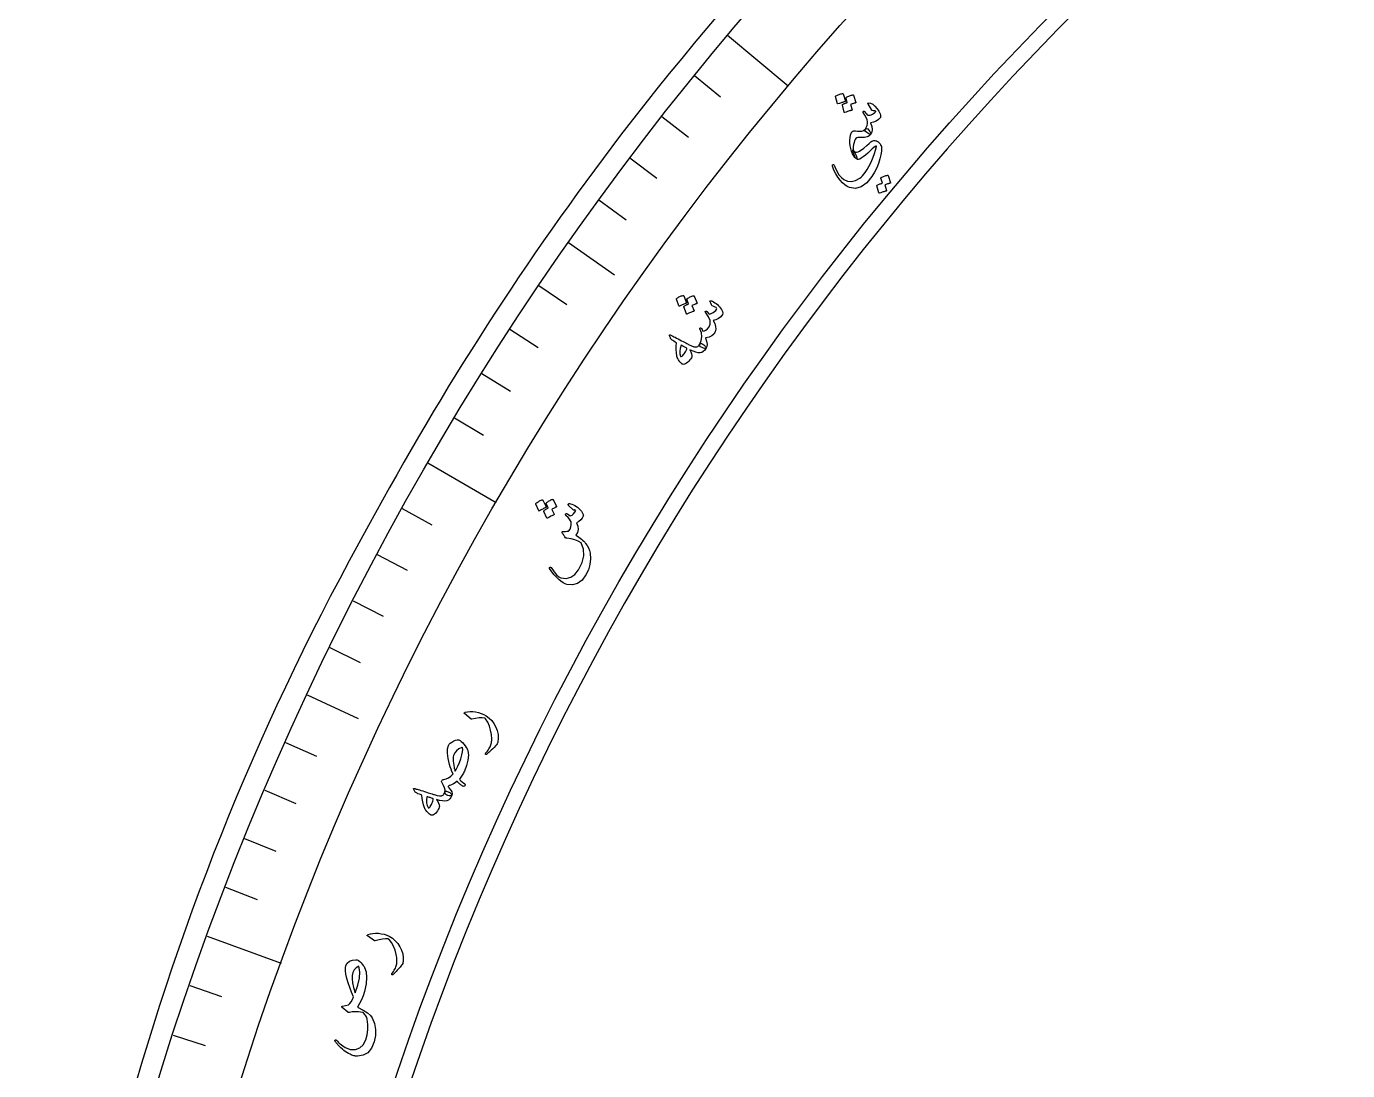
# Model space of a CAD drawing. Header units: millimetres. Extents: x -75 to 75, y -75 to 98.
# Drawn here: x -74.62 to -41.73, y 22.17 to 48.18 of the extents above; entities that cross this region are included whole.
import ezdxf

# ---------------------------------------------------------------- set-up
doc = ezdxf.new("R2010")
doc.units = ezdxf.units.MM
for name, color, linetype in [('CUT_INNER', 6, 'Continuous'), ('CUT_OUTER', 1, 'Continuous'), ('ENGRAVE', 7, 'Continuous'), ('ENGRAVE_FINE', 8, 'Continuous'), ('TEXT', 5, 'Continuous')]:
    doc.layers.add(name, color=color, linetype=linetype)

msp = doc.modelspace()

# ---------------------------------------------------------------- linework, layer by layer
at = {"layer": 'CUT_INNER'}
msp.add_arc((0.0001, -0.0002), 68.6249, 92.275813, 359.648624, dxfattribs=at)
at = {"layer": 'CUT_OUTER'}
for centre, radius, start, end in [((5.2391, -4.7298), 82.1802, 131.447713, 142.3467), ((-0.8382, 0.5303), 74.1568, 142.695892, 151.645077), ((-8.4905, 3.5523), 65.9945, 150.798744, 164.756957)]:
    msp.add_arc(centre, radius, start, end, dxfattribs=at)
at = {"layer": 'ENGRAVE'}
for points in [[(-57.1603, 47.9632), (-55.6562, 46.7011)], [(-61.1231, 42.7988), (-59.9742, 41.9944)], [(-64.6207, 37.3088), (-62.9202, 36.327)], [(-67.6264, 31.5347), (-66.3553, 30.942)], [(-70.1175, 25.5207), (-68.2724, 24.8491)]]:
    msp.add_lwpolyline(points, dxfattribs=at)
for radius in [74.6175, 72.654, 69.0075]:
    msp.add_circle((0, 0), radius, dxfattribs=at)
at = {"layer": 'ENGRAVE_FINE'}
for points in [[(-57.9887, 46.9583), (-57.3347, 46.4287)], [(-58.7994, 45.9391), (-58.1363, 45.421)], [(-59.5922, 44.9059), (-58.9201, 44.3995)], [(-60.3668, 43.8591), (-59.686, 43.3644)], [(-61.8607, 41.7256), (-61.1631, 41.255)], [(-62.5795, 40.6396), (-61.8738, 40.1813)], [(-63.2792, 39.5413), (-62.5656, 39.0953)], [(-63.9597, 38.4309), (-63.2384, 37.9974)], [(-65.2619, 36.1753), (-64.5259, 35.7673)], [(-65.8833, 35.0308), (-65.1403, 34.6357)], [(-66.4847, 33.8756), (-65.7349, 33.4936)], [(-67.0658, 32.7102), (-66.3094, 32.3413)], [(-68.1665, 30.3497), (-67.3977, 30.0074)], [(-68.6858, 29.1554), (-67.9112, 28.8266)], [(-69.1841, 27.9522), (-68.4039, 27.637)], [(-69.6614, 26.7405), (-68.8758, 26.439)], [(-70.5522, 24.2931), (-69.7566, 24.0191)], [(-70.9655, 23.0581), (-70.1651, 22.798)]]:
    msp.add_lwpolyline(points, dxfattribs=at)
at = {"layer": 'TEXT'}
for points in [[(-54.4724, 46.4342), (-54.4727, 46.4379), (-54.4715, 46.4418), (-54.4688, 46.4457), (-54.4646, 46.4498), (-54.4451, 46.4607), (-54.4255, 46.4706), (-54.4057, 46.4794), (-54.3858, 46.4872), (-54.3654, 46.4941), (-54.3446, 46.4999), (-54.3232, 46.5047), (-54.3013, 46.5085), (-54.2946, 46.5084), (-54.2896, 46.5069), (-54.2861, 46.5039), (-54.2842, 46.4995), (-54.2291, 46.3186), (-54.2294, 46.3139), (-54.2322, 46.3101), (-54.2378, 46.3072), (-54.2461, 46.3052), (-54.2531, 46.3034), (-54.264, 46.3003), (-54.2787, 46.296), (-54.2973, 46.2905), (-54.3198, 46.2834), (-54.3465, 46.2747), (-54.3774, 46.2643), (-54.4125, 46.2522), (-54.4176, 46.251), (-54.4214, 46.2514), (-54.4238, 46.2535), (-54.4248, 46.2571)], [(-54.2115, 46.4038), (-54.2118, 46.4075), (-54.2106, 46.4113), (-54.2079, 46.4153), (-54.2037, 46.4194), (-54.1842, 46.4302), (-54.1646, 46.4399), (-54.1449, 46.4487), (-54.1249, 46.4564), (-54.1046, 46.4631), (-54.0838, 46.4689), (-54.0625, 46.4736), (-54.0406, 46.4774), (-54.0351, 46.4771), (-54.0307, 46.4752), (-54.0273, 46.4717), (-54.0249, 46.4667), (-53.97, 46.2859), (-53.9702, 46.2824), (-53.9729, 46.2793), (-53.978, 46.2766), (-53.9855, 46.2742), (-53.9906, 46.2727), (-53.9985, 46.2704), (-54.0092, 46.2671), (-54.0227, 46.263), (-54.039, 46.2579), (-54.0579, 46.2518), (-54.0794, 46.2446), (-54.1036, 46.2363), (-54.0622, 46.1039), (-54.0624, 46.0992), (-54.0652, 46.0954), (-54.0708, 46.0925), (-54.079, 46.0905), (-54.0861, 46.0888), (-54.0969, 46.0857), (-54.1116, 46.0814), (-54.1301, 46.0759), (-54.1526, 46.0689), (-54.1792, 46.0602), (-54.2101, 46.0499), (-54.245, 46.0378), (-54.2496, 46.0374), (-54.2529, 46.0383), (-54.255, 46.0406), (-54.256, 46.0444), (-54.304, 46.2211), (-54.3043, 46.2248), (-54.3031, 46.2287), (-54.3004, 46.2326), (-54.2962, 46.2367), (-54.2825, 46.2444), (-54.2686, 46.2517), (-54.2545, 46.2587), (-54.2401, 46.2653), (-54.2255, 46.2714), (-54.2107, 46.2768), (-54.1957, 46.2814), (-54.1804, 46.2853)], [(-53.6638, 46.2559), (-53.6678, 46.2641), (-53.6682, 46.2701), (-53.6648, 46.274), (-53.6578, 46.2757), (-53.6038, 46.2697), (-53.5483, 46.2437), (-53.4914, 46.1977), (-53.433, 46.1317), (-53.4108, 46.0999), (-53.3919, 46.0678), (-53.3762, 46.0355), (-53.364, 46.003), (-53.3554, 45.9718), (-53.3511, 45.9464), (-53.3512, 45.9268), (-53.3556, 45.9131), (-53.4028, 45.861), (-53.4599, 45.8222), (-53.5269, 45.7968), (-53.6039, 45.7846), (-53.5721, 45.6904), (-53.5597, 45.6109), (-53.5669, 45.5461), (-53.5935, 45.4959), (-53.6008, 45.4916), (-53.6117, 45.4915), (-53.6263, 45.4955), (-53.6447, 45.5037), (-53.6966, 45.5366), (-53.7294, 45.5667), (-53.743, 45.5938), (-53.7374, 45.618), (-53.7089, 45.6664), (-53.6896, 45.714), (-53.6795, 45.7608), (-53.6785, 45.807), (-53.6878, 45.8557), (-53.7083, 45.9102), (-53.74, 45.9706), (-53.7828, 46.0368), (-53.7872, 46.0457), (-53.7883, 46.0539), (-53.7861, 46.0614), (-53.7808, 46.0683), (-53.7732, 46.0733), (-53.7656, 46.0739), (-53.758, 46.07), (-53.7505, 46.0617), (-53.7243, 46.0276), (-53.702, 46.0015), (-53.6837, 45.9832), (-53.6693, 45.9728), (-53.6553, 45.9691), (-53.6367, 45.9697), (-53.6134, 45.9745), (-53.5854, 45.9836), (-53.5549, 45.9975), (-53.5257, 46.0152), (-53.4977, 46.0367), (-53.4709, 46.062), (-53.4708, 46.0621), (-53.4706, 46.0624), (-53.4701, 46.0629), (-53.4695, 46.0636), (-53.4701, 46.066), (-53.4729, 46.0686), (-53.4779, 46.0714), (-53.4852, 46.0744), (-53.4958, 46.0773), (-53.5109, 46.0799), (-53.5304, 46.0822), (-53.5543, 46.0841), (-53.5586, 46.0845), (-53.5627, 46.0864), (-53.5665, 46.0899), (-53.57, 46.0948)], [(-53.7361, 45.6196), (-53.7119, 45.6339), (-53.6896, 45.6371), (-53.6692, 45.6291), (-53.6506, 45.6101), (-53.6193, 45.5652), (-53.5991, 45.5314), (-53.5901, 45.5088), (-53.5922, 45.4975), (-53.6124, 45.4777), (-53.635, 45.4599), (-53.66, 45.4442), (-53.6874, 45.4305), (-53.7172, 45.4201), (-53.7521, 45.4141), (-53.7923, 45.4125), (-53.8376, 45.4152), (-53.8818, 45.4174), (-53.9182, 45.4141), (-53.9469, 45.4052), (-53.9678, 45.3909), (-53.983, 45.3686), (-53.9971, 45.3356), (-54.0104, 45.2919), (-54.0226, 45.2375), (-54.0308, 45.1838), (-54.0334, 45.1404), (-54.0305, 45.1073), (-54.022, 45.0845), (-53.99, 45.0334), (-53.9664, 44.9866), (-53.9512, 44.944), (-53.9443, 44.9058), (-53.9446, 44.8942), (-53.9467, 44.8874), (-53.9505, 44.8855), (-53.956, 44.8884), (-53.9895, 44.9177), (-54.0202, 44.9581), (-54.048, 45.0097), (-54.0729, 45.0726), (-54.0932, 45.1414), (-54.1072, 45.2108), (-54.1148, 45.2808), (-54.1161, 45.3513), (-54.1121, 45.4177), (-54.1023, 45.4738), (-54.0867, 45.5196), (-54.0653, 45.5552), (-54.0454, 45.5707), (-54.0149, 45.5792), (-53.974, 45.5805), (-53.9226, 45.5746), (-53.8697, 45.5703), (-53.8209, 45.5763), (-53.7764, 45.5928), (-53.7361, 45.6196)], [(-53.8353, 44.899), (-53.8682, 44.8796), (-53.8987, 44.8705), (-53.9268, 44.8715), (-53.9525, 44.8828), (-53.9741, 44.9036), (-53.9945, 44.9374), (-54.0136, 44.984), (-54.0316, 45.0436), (-54.0382, 45.0698), (-54.0421, 45.0891), (-54.0433, 45.1013), (-54.0419, 45.1066), (-54.039, 45.1059), (-54.0347, 45.102), (-54.0291, 45.0949), (-54.022, 45.0845), (-54.0034, 45.0641), (-53.979, 45.0534), (-53.9488, 45.0525), (-53.9129, 45.0614), (-53.8763, 45.0768), (-53.8397, 45.0973), (-53.8033, 45.123), (-53.767, 45.1539), (-53.6964, 45.2189), (-53.6392, 45.269), (-53.5956, 45.3042), (-53.5655, 45.3246), (-53.5419, 45.335), (-53.5179, 45.3402), (-53.4934, 45.3403), (-53.4685, 45.3352), (-53.4559, 45.3307), (-53.4438, 45.3254), (-53.4323, 45.3195), (-53.4214, 45.3129), (-53.411, 45.3055), (-53.401, 45.2973), (-53.3913, 45.2882), (-53.3821, 45.2782), (-53.3661, 45.2589), (-53.3527, 45.2383), (-53.3417, 45.2164), (-53.3331, 45.1932), (-53.327, 45.1411), (-53.3308, 45.0717), (-53.3447, 44.9852), (-53.3685, 44.8814), (-53.4025, 44.7697), (-53.4472, 44.6594), (-53.5025, 44.5503), (-53.5685, 44.4424), (-53.696, 44.2839), (-53.8316, 44.1854), (-53.9754, 44.1469), (-54.1279, 44.1685), (-54.1834, 44.1943), (-54.2405, 44.2329), (-54.2992, 44.2846), (-54.3594, 44.3494), (-54.4165, 44.4245), (-54.4674, 44.5089), (-54.5122, 44.6025), (-54.5507, 44.7053), (-54.5515, 44.7129), (-54.551, 44.7198), (-54.5491, 44.7258), (-54.5458, 44.7311), (-54.5409, 44.7358), (-54.5354, 44.7388), (-54.5294, 44.7399), (-54.5228, 44.7393), (-54.5162, 44.7351), (-54.5087, 44.7243), (-54.5, 44.7069), (-54.4904, 44.6829), (-54.4417, 44.575), (-54.3878, 44.4862), (-54.3287, 44.4166), (-54.2646, 44.366), (-54.1747, 44.3289), (-54.0793, 44.3224), (-53.9785, 44.3465), (-53.8722, 44.401), (-53.8349, 44.4297), (-53.7993, 44.463), (-53.7651, 44.501), (-53.7326, 44.5436), (-53.6858, 44.615), (-53.6427, 44.6891), (-53.6031, 44.7658), (-53.5672, 44.8454), (-53.5345, 44.9277), (-53.5048, 45.013), (-53.4782, 45.1013), (-53.4546, 45.1926), (-53.454, 45.1935), (-53.4536, 45.1945), (-53.4534, 45.1958), (-53.4535, 45.1971), (-53.4554, 45.1989), (-53.4593, 45.2), (-53.4652, 45.2004), (-53.473, 45.2), (-53.4883, 45.1923), (-53.5167, 45.1703), (-53.558, 45.1341), (-53.6122, 45.0837), (-53.6722, 45.0284), (-53.7294, 44.9791), (-53.7838, 44.936), (-53.8353, 44.899)], [(-53.3443, 44.4036), (-53.3447, 44.4073), (-53.3436, 44.4111), (-53.341, 44.415), (-53.337, 44.419), (-53.3181, 44.4296), (-53.299, 44.4392), (-53.2797, 44.4479), (-53.2602, 44.4555), (-53.2403, 44.4621), (-53.2199, 44.4677), (-53.1989, 44.4724), (-53.1773, 44.4761), (-53.172, 44.4758), (-53.1675, 44.4739), (-53.1641, 44.4705), (-53.1615, 44.4656), (-53.1024, 44.2877), (-53.1025, 44.2843), (-53.1051, 44.2812), (-53.11, 44.2785), (-53.1174, 44.2762), (-53.1233, 44.2752), (-53.132, 44.273), (-53.1437, 44.2695), (-53.1583, 44.2648), (-53.176, 44.2588), (-53.197, 44.2516), (-53.2212, 44.243), (-53.2487, 44.2332), (-53.2033, 44.0942), (-53.2026, 44.089), (-53.2049, 44.0848), (-53.21, 44.0817), (-53.218, 44.0797), (-53.2249, 44.0779), (-53.2355, 44.0749), (-53.2499, 44.0707), (-53.2681, 44.0653), (-53.2901, 44.0584), (-53.3162, 44.0498), (-53.3464, 44.0396), (-53.3806, 44.0278), (-53.3851, 44.0273), (-53.3884, 44.0282), (-53.3906, 44.0305), (-53.3916, 44.0342), (-53.4455, 44.2094), (-53.4459, 44.2131), (-53.4448, 44.2168), (-53.4423, 44.2207), (-53.4383, 44.2248), (-53.4229, 44.2344), (-53.4071, 44.2431), (-53.391, 44.2507), (-53.3745, 44.2574), (-53.3577, 44.2632), (-53.3407, 44.2681), (-53.3235, 44.2723), (-53.3062, 44.2756)], [(-58.4343, 41.3922), (-58.4349, 41.3958), (-58.4341, 41.3998), (-58.4317, 41.404), (-58.4279, 41.4085), (-58.4095, 41.421), (-58.3909, 41.4326), (-58.3719, 41.4432), (-58.3528, 41.4528), (-58.3331, 41.4614), (-58.3129, 41.4691), (-58.292, 41.4758), (-58.2705, 41.4816), (-58.2639, 41.4821), (-58.2587, 41.481), (-58.255, 41.4783), (-58.2527, 41.4741), (-58.1817, 41.2988), (-58.1815, 41.2941), (-58.184, 41.2901), (-58.1893, 41.2867), (-58.1974, 41.284), (-58.2042, 41.2815), (-58.2148, 41.2775), (-58.2291, 41.2719), (-58.247, 41.2647), (-58.2689, 41.2556), (-58.2947, 41.2445), (-58.3245, 41.2314), (-58.3584, 41.2162), (-58.3634, 41.2146), (-58.3672, 41.2147), (-58.3698, 41.2165), (-58.3711, 41.22)], [(-58.1717, 41.3852), (-58.1723, 41.3889), (-58.1715, 41.3929), (-58.1691, 41.397), (-58.1653, 41.4015), (-58.1469, 41.414), (-58.1283, 41.4255), (-58.1094, 41.436), (-58.0902, 41.4455), (-58.0706, 41.454), (-58.0503, 41.4616), (-58.0295, 41.4682), (-58.008, 41.4739), (-58.0026, 41.4741), (-57.998, 41.4726), (-57.9943, 41.4695), (-57.9914, 41.4647), (-57.9206, 41.2895), (-57.9205, 41.286), (-57.9229, 41.2827), (-57.9277, 41.2795), (-57.935, 41.2765), (-57.94, 41.2745), (-57.9476, 41.2715), (-57.958, 41.2673), (-57.9711, 41.262), (-57.9869, 41.2554), (-58.0051, 41.2476), (-58.0259, 41.2385), (-58.0492, 41.2281), (-57.9962, 41.0999), (-57.996, 41.0952), (-57.9985, 41.0912), (-58.0038, 41.0878), (-58.0118, 41.0851), (-58.0187, 41.0827), (-58.0292, 41.0787), (-58.0434, 41.0731), (-58.0614, 41.0659), (-58.0831, 41.0569), (-58.1089, 41.0459), (-58.1387, 41.0328), (-58.1724, 41.0177), (-58.1769, 41.0168), (-58.1803, 41.0174), (-58.1827, 41.0196), (-58.1839, 41.0232), (-58.2475, 41.195), (-58.2482, 41.1987), (-58.2473, 41.2026), (-58.245, 41.2068), (-58.2412, 41.2112), (-58.2282, 41.2201), (-58.215, 41.2287), (-58.2016, 41.2369), (-58.1879, 41.2448), (-58.1739, 41.2521), (-58.1596, 41.2588), (-58.145, 41.2647), (-58.1301, 41.27)], [(-57.6013, 41.3357), (-57.6012, 41.3413), (-57.5972, 41.3451), (-57.5893, 41.347), (-57.5776, 41.3472), (-57.5602, 41.3439), (-57.5384, 41.3352), (-57.5121, 41.321), (-57.4814, 41.3013), (-57.4473, 41.2777), (-57.4158, 41.2523), (-57.3869, 41.2252), (-57.3604, 41.1964), (-57.3135, 41.1341), (-57.2852, 41.0818), (-57.2754, 41.0397), (-57.2841, 41.0077), (-57.3304, 40.9504), (-57.3856, 40.9062), (-57.4498, 40.875), (-57.523, 40.8569), (-57.4825, 40.7801), (-57.4601, 40.7072), (-57.4558, 40.6382), (-57.4695, 40.5731), (-57.5017, 40.5175), (-57.5523, 40.4738), (-57.6214, 40.4421), (-57.7089, 40.4223), (-57.6834, 40.3387), (-57.6733, 40.2674), (-57.6787, 40.2081), (-57.6995, 40.161), (-57.7101, 40.1559), (-57.7298, 40.1579), (-57.7587, 40.1669), (-57.7967, 40.1828), (-57.8312, 40.203), (-57.8524, 40.2241), (-57.8601, 40.246), (-57.8545, 40.2688), (-57.8172, 40.3605), (-57.8038, 40.4542), (-57.814, 40.5499), (-57.848, 40.6477), (-57.8499, 40.6531), (-57.8505, 40.6578), (-57.8499, 40.6621), (-57.8481, 40.6658), (-57.8448, 40.6696), (-57.841, 40.6723), (-57.8366, 40.674), (-57.8316, 40.6747), (-57.8213, 40.6698), (-57.8082, 40.6551), (-57.7926, 40.6304), (-57.7742, 40.5959), (-57.7389, 40.5994), (-57.702, 40.6174), (-57.6635, 40.65), (-57.6233, 40.6971), (-57.5922, 40.7691), (-57.5962, 40.8543), (-57.6355, 40.9528), (-57.71, 41.0645), (-57.7139, 41.0702), (-57.7159, 41.0752), (-57.7162, 41.0796), (-57.7147, 41.0833), (-57.7108, 41.0878), (-57.7065, 41.0911), (-57.7019, 41.0931), (-57.6968, 41.0938), (-57.6911, 41.0929), (-57.6859, 41.0912), (-57.6813, 41.0886), (-57.6773, 41.0851), (-57.6177, 41.0169), (-57.5858, 41.0242), (-57.5531, 41.0372), (-57.5196, 41.0556), (-57.4854, 41.0796), (-57.4557, 41.1056), (-57.4371, 41.1282), (-57.4296, 41.1475), (-57.4332, 41.1634), (-57.4462, 41.1772), (-57.4689, 41.191), (-57.5012, 41.2049), (-57.543, 41.2189), (-57.5514, 41.2277), (-57.564, 41.2501), (-57.5806, 41.2861), (-57.6013, 41.3357)], [(-58.6034, 40.4734), (-58.6071, 40.4911), (-58.6029, 40.5), (-58.5906, 40.5002), (-58.5704, 40.4917), (-58.5589, 40.4855), (-58.5428, 40.4771), (-58.5222, 40.4666), (-58.4971, 40.4539), (-58.4673, 40.4387), (-58.4326, 40.4208), (-58.3931, 40.4002), (-58.3488, 40.3769), (-58.3053, 40.3541), (-58.2663, 40.3335), (-58.2319, 40.3154), (-58.2021, 40.2996), (-58.1769, 40.2863), (-58.1566, 40.2755), (-58.141, 40.2672), (-58.1303, 40.2614), (-58.0613, 40.2267), (-58.0037, 40.2056), (-57.9574, 40.198), (-57.9225, 40.204), (-57.9044, 40.2128), (-57.8871, 40.2265), (-57.8704, 40.2452), (-57.8545, 40.2688), (-57.8426, 40.2811), (-57.8284, 40.287), (-57.8119, 40.2865), (-57.7932, 40.2797), (-57.7731, 40.2679), (-57.7543, 40.2539), (-57.7368, 40.2375), (-57.7206, 40.2189), (-57.7082, 40.2009), (-57.7005, 40.1852), (-57.6977, 40.1719), (-57.6995, 40.161), (-57.7311, 40.1164), (-57.7662, 40.0835), (-57.8046, 40.062), (-57.8465, 40.0522), (-57.8967, 40.0542), (-57.9551, 40.0676), (-58.0219, 40.0925), (-58.097, 40.1288), (-58.0725, 40.0759), (-58.0571, 40.0288), (-58.0509, 39.9873), (-58.0537, 39.9515), (-58.0627, 39.927), (-58.0775, 39.9012), (-58.098, 39.8739), (-58.1242, 39.8451), (-58.1547, 39.8168), (-58.1829, 39.7947), (-58.2086, 39.7789), (-58.232, 39.7693), (-58.2557, 39.765), (-58.2769, 39.7658), (-58.2955, 39.7718), (-58.3115, 39.7831), (-58.3289, 39.8008), (-58.3466, 39.8229), (-58.3645, 39.8492), (-58.3826, 39.8798), (-58.3998, 39.912), (-58.4129, 39.9387), (-58.4217, 39.9599), (-58.4262, 39.9758), (-58.4361, 40.0532), (-58.4403, 40.1333), (-58.4389, 40.2159), (-58.4318, 40.3011), (-58.4665, 40.3217), (-58.4962, 40.3398), (-58.5209, 40.3554), (-58.5407, 40.3686), (-58.5564, 40.3809), (-58.5691, 40.3939), (-58.5787, 40.4077), (-58.5852, 40.4223)], [(-58.3181, 40.2406), (-58.3398, 40.1631), (-58.35, 40.0916), (-58.3486, 40.0263), (-58.3356, 39.9671), (-58.3321, 39.9615), (-58.3275, 39.9585), (-58.3217, 39.9581), (-58.3147, 39.9605), (-58.2946, 39.9732), (-58.2753, 39.9888), (-58.2568, 40.007), (-58.239, 40.0281), (-58.2221, 40.0519), (-58.2059, 40.0785), (-58.1906, 40.1079), (-58.176, 40.14), (-58.1743, 40.1454), (-58.1736, 40.1517), (-58.1738, 40.1591), (-58.175, 40.1673), (-58.1898, 40.1761), (-58.2055, 40.1849), (-58.2221, 40.1939), (-58.2395, 40.203), (-58.2579, 40.2122), (-58.2771, 40.2216), (-58.2971, 40.231), (-58.3181, 40.2406)], [(-61.9381, 36.2839), (-61.939, 36.2875), (-61.9385, 36.2915), (-61.9365, 36.2959), (-61.9331, 36.3007), (-61.9158, 36.3149), (-61.8982, 36.3281), (-61.8802, 36.3403), (-61.8619, 36.3515), (-61.8431, 36.3618), (-61.8236, 36.3712), (-61.8033, 36.3798), (-61.7824, 36.3874), (-61.7758, 36.3885), (-61.7706, 36.3879), (-61.7666, 36.3855), (-61.764, 36.3815), (-61.6783, 36.2128), (-61.6776, 36.2081), (-61.6798, 36.2039), (-61.6848, 36.2), (-61.6926, 36.1966), (-61.6993, 36.1936), (-61.7094, 36.1887), (-61.7232, 36.1818), (-61.7405, 36.173), (-61.7615, 36.1621), (-61.7863, 36.1488), (-61.8149, 36.1331), (-61.8474, 36.1149), (-61.8522, 36.1129), (-61.856, 36.1126), (-61.8587, 36.1142), (-61.8604, 36.1176)], [(-61.6757, 36.2999), (-61.6766, 36.3036), (-61.6761, 36.3076), (-61.6741, 36.3119), (-61.6707, 36.3167), (-61.6534, 36.3308), (-61.6358, 36.3439), (-61.6178, 36.356), (-61.5995, 36.3672), (-61.5807, 36.3774), (-61.5612, 36.3867), (-61.541, 36.3952), (-61.52, 36.4028), (-61.5146, 36.4034), (-61.5099, 36.4023), (-61.5059, 36.3995), (-61.5027, 36.395), (-61.4172, 36.2263), (-61.4168, 36.2229), (-61.4188, 36.2194), (-61.4234, 36.2158), (-61.4304, 36.2121), (-61.4352, 36.2097), (-61.4425, 36.206), (-61.4525, 36.2009), (-61.4652, 36.1945), (-61.4803, 36.1866), (-61.4979, 36.1772), (-61.5178, 36.1663), (-61.5402, 36.1538), (-61.4763, 36.0305), (-61.4757, 36.0259), (-61.4779, 36.0216), (-61.4829, 36.0178), (-61.4907, 36.0144), (-61.4973, 36.0114), (-61.5074, 36.0065), (-61.5212, 35.9996), (-61.5384, 35.9909), (-61.5594, 35.98), (-61.5841, 35.9667), (-61.6127, 35.9511), (-61.6451, 35.9331), (-61.6494, 35.9318), (-61.6529, 35.9321), (-61.6554, 35.934), (-61.657, 35.9376), (-61.7351, 36.1034), (-61.736, 36.107), (-61.7355, 36.111), (-61.7335, 36.1154), (-61.7301, 36.1202), (-61.7179, 36.1302), (-61.7055, 36.1399), (-61.6928, 36.1493), (-61.6798, 36.1584), (-61.6665, 36.1669), (-61.6528, 36.1748), (-61.6388, 36.182), (-61.6244, 36.1885)], [(-61.1185, 36.2534), (-61.1245, 36.2612), (-61.1277, 36.2686), (-61.1281, 36.2756), (-61.1258, 36.2822), (-61.1203, 36.2893), (-61.1138, 36.2941), (-61.1061, 36.2968), (-61.0973, 36.2972), (-61.0687, 36.2941), (-61.0363, 36.2849), (-61.0004, 36.2695), (-60.9607, 36.2479), (-60.8997, 36.2063), (-60.8466, 36.1586), (-60.8013, 36.105), (-60.7638, 36.0454), (-60.7565, 36.0283), (-60.7526, 36.012), (-60.7521, 35.9965), (-60.7552, 35.9818), (-60.7784, 35.9361), (-60.8143, 35.8932), (-60.8627, 35.8532), (-60.9237, 35.816), (-60.8878, 35.7334), (-60.8778, 35.6548), (-60.8936, 35.5803), (-60.9353, 35.5096), (-60.8984, 35.485), (-60.8636, 35.4603), (-60.8308, 35.4354), (-60.8001, 35.4103), (-60.7713, 35.385), (-60.744, 35.3593), (-60.7184, 35.3331), (-60.6943, 35.3065), (-60.6537, 35.2537), (-60.6217, 35.1957), (-60.598, 35.1324), (-60.5829, 35.0639), (-60.5729, 34.9186), (-60.587, 34.7795), (-60.6252, 34.6463), (-60.6876, 34.5189), (-60.7853, 34.391), (-60.8972, 34.3094), (-61.0234, 34.274), (-61.1642, 34.2849), (-61.2084, 34.3005), (-61.2566, 34.326), (-61.3088, 34.3615), (-61.365, 34.4071), (-61.4235, 34.4625), (-61.4808, 34.5266), (-61.5368, 34.5993), (-61.5914, 34.6807), (-61.5945, 34.6865), (-61.5958, 34.6922), (-61.5953, 34.6978), (-61.5931, 34.7033), (-61.5898, 34.7082), (-61.5859, 34.7119), (-61.5815, 34.7144), (-61.5766, 34.7157), (-61.5707, 34.7151), (-61.5654, 34.713), (-61.5607, 34.7094), (-61.5565, 34.7043), (-61.4824, 34.5983), (-61.4166, 34.5199), (-61.359, 34.469), (-61.3098, 34.4455), (-61.1794, 34.4326), (-61.0629, 34.4619), (-60.96, 34.5333), (-60.8706, 34.6469), (-60.7827, 34.8268), (-60.7427, 34.999), (-60.7508, 35.1638), (-60.807, 35.3214), (-60.88, 35.3633), (-60.9637, 35.3961), (-61.0583, 35.4196), (-61.1636, 35.4339), (-61.1748, 35.4345), (-61.1839, 35.4366), (-61.1909, 35.4402), (-61.1958, 35.4453), (-61.2104, 35.4668), (-61.224, 35.4871), (-61.2366, 35.5063), (-61.2483, 35.5242), (-61.2587, 35.5409), (-61.2677, 35.5561), (-61.2752, 35.5699), (-61.2813, 35.5823), (-61.2833, 35.5885), (-61.2827, 35.5934), (-61.2795, 35.5972), (-61.2736, 35.5997), (-61.2698, 35.6005), (-61.2641, 35.6015), (-61.2565, 35.6025), (-61.247, 35.6037), (-61.2358, 35.6048), (-61.2229, 35.6055), (-61.2084, 35.6059), (-61.1923, 35.6059), (-61.1609, 35.6068), (-61.1371, 35.609), (-61.121, 35.6127), (-61.1126, 35.6178), (-61.0811, 35.6626), (-61.0616, 35.7145), (-61.0541, 35.7733), (-61.0585, 35.8392), (-61.0697, 35.8687), (-61.0946, 35.9061), (-61.1331, 35.9512), (-61.1854, 36.004), (-61.1903, 36.0091), (-61.1936, 36.015), (-61.1951, 36.0217), (-61.1949, 36.0292), (-61.1938, 36.0357), (-61.1915, 36.0412), (-61.1879, 36.0457), (-61.1832, 36.0492), (-61.1678, 36.0494), (-61.145, 36.0395), (-61.1148, 36.0195), (-61.0773, 35.9892), (-61.0333, 36.0126), (-60.9956, 36.043), (-60.9641, 36.0804), (-60.9387, 36.1247), (-60.9522, 36.132), (-60.964, 36.1366), (-60.9739, 36.1387), (-60.982, 36.1381), (-60.9901, 36.1368), (-60.9971, 36.1373), (-61.003, 36.1396), (-61.0079, 36.1437)], [(-63.7145, 31.0682), (-63.7174, 31.0709), (-63.7195, 31.0735), (-63.7207, 31.076), (-63.7211, 31.0784), (-63.719, 31.084), (-63.7135, 31.0893), (-63.7046, 31.0945), (-63.6922, 31.0994), (-63.6345, 31.1139), (-63.5727, 31.1205), (-63.5069, 31.1193), (-63.4371, 31.1102), (-63.3649, 31.0943), (-63.2966, 31.0727), (-63.2322, 31.0455), (-63.1718, 31.0126), (-63.0988, 30.9562), (-63.0343, 30.8906), (-62.9783, 30.8159), (-62.9308, 30.7323), (-62.8946, 30.6424), (-62.8743, 30.55), (-62.8701, 30.4552), (-62.8817, 30.3578), (-62.8877, 30.3331), (-62.8972, 30.3101), (-62.9102, 30.2888), (-62.9268, 30.2691), (-62.9699, 30.2263), (-63.0092, 30.1877), (-63.0448, 30.1536), (-63.0767, 30.1238), (-63.1049, 30.0985), (-63.1292, 30.0778), (-63.1497, 30.0618), (-63.1663, 30.0504), (-63.1707, 30.0485), (-63.1747, 30.0475), (-63.1782, 30.0474), (-63.1813, 30.0483), (-63.1848, 30.0504), (-63.1877, 30.0531), (-63.1901, 30.0564), (-63.1918, 30.0602), (-63.1926, 30.0645), (-63.1918, 30.0688), (-63.1895, 30.0733), (-63.1857, 30.078), (-63.1617, 30.106), (-63.1399, 30.1332), (-63.1203, 30.1598), (-63.1029, 30.1857), (-63.0876, 30.2112), (-63.0743, 30.2364), (-63.0629, 30.2615), (-63.0535, 30.2863), (-63.0459, 30.312), (-63.0399, 30.3394), (-63.0356, 30.3686), (-63.0328, 30.3996), (-63.0317, 30.4325), (-63.0325, 30.4672), (-63.035, 30.5039), (-63.0394, 30.5424), (-63.0594, 30.6545), (-63.0901, 30.7573), (-63.1317, 30.8508), (-63.1842, 30.935), (-63.1888, 30.941), (-63.1951, 30.9461), (-63.203, 30.9503), (-63.2125, 30.9535), (-63.275, 30.9597), (-63.349, 30.9574), (-63.4343, 30.9467), (-63.5311, 30.9274), (-63.5367, 30.9272), (-63.5414, 30.9278), (-63.5451, 30.929), (-63.548, 30.931)], [(-64.109, 30.2752), (-64.0911, 30.3028), (-64.0637, 30.3305), (-64.0266, 30.3583), (-63.9798, 30.3862), (-63.9323, 30.4075), (-63.8898, 30.4167), (-63.8526, 30.4138), (-63.8205, 30.3988), (-63.7922, 30.3754), (-63.7623, 30.3455), (-63.7308, 30.3091), (-63.6978, 30.2661), (-63.6687, 30.2244), (-63.6472, 30.1906), (-63.6332, 30.1647), (-63.6267, 30.1468), (-63.615, 30.0278), (-63.6254, 29.9026), (-63.6579, 29.7713), (-63.7124, 29.6337), (-63.7256, 29.6066), (-63.7395, 29.5802), (-63.7544, 29.5544), (-63.77, 29.5294), (-63.7863, 29.505), (-63.8031, 29.4815), (-63.8204, 29.4588), (-63.8382, 29.4368), (-63.8247, 29.4198), (-63.7981, 29.3936), (-63.7584, 29.3583), (-63.7055, 29.3138), (-63.6958, 29.3039), (-63.6926, 29.2929), (-63.6959, 29.281), (-63.7058, 29.2681), (-63.7183, 29.259), (-63.7315, 29.2547), (-63.7454, 29.2554), (-63.7599, 29.2609), (-63.7759, 29.2721), (-63.7923, 29.2844), (-63.8092, 29.2977), (-63.8264, 29.312), (-63.8438, 29.3275), (-63.8613, 29.3441), (-63.8788, 29.3619), (-63.8963, 29.3809), (-63.9404, 29.3446), (-63.9854, 29.315), (-64.0314, 29.2921), (-64.0783, 29.2759), (-64.0933, 29.2717), (-64.1049, 29.2668), (-64.1131, 29.2612), (-64.1178, 29.2549), (-64.1188, 29.2484), (-64.1164, 29.2404), (-64.1106, 29.2309), (-64.1015, 29.2199), (-64.0558, 29.1652), (-64.0281, 29.1153), (-64.0184, 29.0702), (-64.0266, 29.0298), (-64.0301, 29.0256), (-64.0364, 29.0222), (-64.0454, 29.0199), (-64.0571, 29.0184), (-64.0967, 29.0213), (-64.129, 29.0275), (-64.1541, 29.037), (-64.1719, 29.0498), (-64.1853, 29.0656), (-64.1942, 29.0806), (-64.1986, 29.0946), (-64.1986, 29.1078), (-64.1948, 29.1634), (-64.2055, 29.2207), (-64.2306, 29.2797), (-64.2701, 29.3405), (-64.2776, 29.353), (-64.2811, 29.3657), (-64.2808, 29.3786), (-64.2766, 29.3919), (-64.2686, 29.4046), (-64.2577, 29.4143), (-64.2439, 29.421), (-64.2271, 29.4245), (-64.1665, 29.4397), (-64.108, 29.4678), (-64.0515, 29.509), (-63.9971, 29.5631), (-64.0223, 29.6248), (-64.045, 29.6844), (-64.0652, 29.7417), (-64.083, 29.7968), (-64.1201, 29.9499), (-64.1367, 30.0808), (-64.133, 30.1893), (-64.109, 30.2752)], [(-63.7813, 30.2223), (-63.85, 30.1868), (-63.9066, 30.1413), (-63.9509, 30.086), (-63.983, 30.0209), (-63.9902, 29.9878), (-63.9927, 29.9444), (-63.9905, 29.8907), (-63.9834, 29.8267), (-63.9787, 29.7935), (-63.9739, 29.7628), (-63.969, 29.7347), (-63.9641, 29.7092), (-63.959, 29.6862), (-63.9536, 29.6657), (-63.948, 29.6477), (-63.9421, 29.6321), (-63.9079, 29.6897), (-63.8737, 29.7606), (-63.8393, 29.8446), (-63.8046, 29.9418), (-63.7755, 30.0372), (-63.7589, 30.1139), (-63.7548, 30.172), (-63.7632, 30.2115), (-63.7659, 30.2181), (-63.7698, 30.2221), (-63.7749, 30.2235), (-63.7813, 30.2223)], [(-64.9722, 29.1731), (-64.9791, 29.1898), (-64.9765, 29.1994), (-64.9645, 29.2018), (-64.943, 29.1971), (-64.9306, 29.1931), (-64.9133, 29.1878), (-64.8911, 29.1811), (-64.8641, 29.1732), (-64.832, 29.1637), (-64.7947, 29.1524), (-64.7521, 29.1393), (-64.7043, 29.1244), (-64.6573, 29.1098), (-64.6153, 29.0967), (-64.5782, 29.0851), (-64.546, 29.075), (-64.5188, 29.0665), (-64.4969, 29.0595), (-64.4801, 29.0542), (-64.4685, 29.0505), (-64.3944, 29.0289), (-64.3339, 29.0185), (-64.287, 29.0195), (-64.2537, 29.0317), (-64.2375, 29.0436), (-64.223, 29.0603), (-64.21, 29.0817), (-64.1986, 29.1078), (-64.1891, 29.122), (-64.1762, 29.1304), (-64.16, 29.1329), (-64.1403, 29.1296), (-64.1184, 29.1216), (-64.0974, 29.1112), (-64.0772, 29.0983), (-64.0578, 29.0829), (-64.0424, 29.0675), (-64.032, 29.0535), (-64.0268, 29.0409), (-64.0266, 29.0298), (-64.0496, 28.9803), (-64.0781, 28.9415), (-64.112, 28.9135), (-64.1515, 28.8962), (-64.2011, 28.889), (-64.261, 28.8916), (-64.3312, 28.904), (-64.4117, 28.9261), (-64.378, 28.8785), (-64.3543, 28.8349), (-64.3406, 28.7953), (-64.3369, 28.7595), (-64.3414, 28.7339), (-64.3512, 28.7058), (-64.3664, 28.6752), (-64.387, 28.6422), (-64.4119, 28.6088), (-64.4355, 28.582), (-64.458, 28.5617), (-64.4792, 28.5481), (-64.5018, 28.5395), (-64.5228, 28.5365), (-64.5421, 28.539), (-64.5599, 28.5472), (-64.5802, 28.5615), (-64.6016, 28.5799), (-64.624, 28.6026), (-64.6474, 28.6294), (-64.6702, 28.6579), (-64.6878, 28.6818), (-64.7003, 28.7011), (-64.7077, 28.7159), (-64.7315, 28.7903), (-64.7501, 28.8682), (-64.7637, 28.9497), (-64.7722, 29.0348), (-64.81, 29.0488), (-64.8425, 29.0612), (-64.8697, 29.0721), (-64.8915, 29.0814), (-64.9092, 29.0906), (-64.924, 29.1012), (-64.9359, 29.113), (-64.945, 29.1262)], [(-64.6494, 28.9959), (-64.6567, 28.9157), (-64.6537, 28.8436), (-64.6405, 28.7797), (-64.617, 28.7238), (-64.6126, 28.7189), (-64.6075, 28.7167), (-64.6017, 28.7175), (-64.5952, 28.7211), (-64.5778, 28.7373), (-64.5616, 28.756), (-64.5467, 28.7774), (-64.5331, 28.8013), (-64.5208, 28.8278), (-64.5097, 28.8569), (-64.4999, 28.8885), (-64.4914, 28.9228), (-64.4907, 28.9284), (-64.4912, 28.9347), (-64.4927, 28.9419), (-64.4953, 28.9498), (-64.5115, 28.9557), (-64.5286, 28.9616), (-64.5465, 28.9674), (-64.5653, 28.9732), (-64.585, 28.9789), (-64.6056, 28.9846), (-64.627, 28.9903), (-64.6494, 28.9959)], [(-66.1288, 25.5293), (-66.1319, 25.5318), (-66.1342, 25.5343), (-66.1357, 25.5367), (-66.1363, 25.539), (-66.1347, 25.5447), (-66.1296, 25.5505), (-66.1211, 25.5564), (-66.1093, 25.5624), (-66.053, 25.5818), (-65.992, 25.5936), (-65.9264, 25.598), (-65.856, 25.5948), (-65.7827, 25.5852), (-65.7128, 25.5695), (-65.6464, 25.5478), (-65.5834, 25.5203), (-65.5058, 25.4702), (-65.436, 25.4104), (-65.3738, 25.3408), (-65.3193, 25.2614), (-65.2756, 25.1749), (-65.2476, 25.0846), (-65.2352, 24.9905), (-65.2386, 24.8925), (-65.2424, 24.8674), (-65.2499, 24.8436), (-65.2611, 24.8213), (-65.2759, 24.8003), (-65.3152, 24.7539), (-65.3511, 24.7122), (-65.3837, 24.6751), (-65.4129, 24.6427), (-65.4388, 24.6151), (-65.4613, 24.5924), (-65.4803, 24.5747), (-65.496, 24.562), (-65.5002, 24.5597), (-65.504, 24.5583), (-65.5075, 24.558), (-65.5107, 24.5586), (-65.5143, 24.5604), (-65.5175, 24.5628), (-65.5201, 24.5659), (-65.5222, 24.5696), (-65.5233, 24.5737), (-65.5229, 24.5782), (-65.521, 24.5829), (-65.5176, 24.5878), (-65.4961, 24.6177), (-65.4767, 24.6467), (-65.4594, 24.6749), (-65.4443, 24.7022), (-65.4312, 24.7289), (-65.4201, 24.7552), (-65.4109, 24.7811), (-65.4037, 24.8067), (-65.3983, 24.8329), (-65.3947, 24.8607), (-65.3928, 24.8902), (-65.3926, 24.9213), (-65.3944, 24.9541), (-65.3981, 24.9887), (-65.4038, 25.025), (-65.4114, 25.063), (-65.4408, 25.173), (-65.4802, 25.2728), (-65.5296, 25.3624), (-65.5891, 25.4418), (-65.5942, 25.4475), (-65.6009, 25.452), (-65.6091, 25.4555), (-65.6189, 25.4579), (-65.6817, 25.4587), (-65.7552, 25.4502), (-65.8393, 25.4322), (-65.9341, 25.4047), (-65.9396, 25.4041), (-65.9444, 25.4042), (-65.9482, 25.4051), (-65.9512, 25.4068)], [(-66.6652, 24.7886), (-66.6294, 24.8538), (-66.5754, 24.9003), (-66.5031, 24.9281), (-66.4126, 24.9372), (-66.3818, 24.9304), (-66.3504, 24.9149), (-66.3183, 24.8908), (-66.2855, 24.858), (-66.2552, 24.8231), (-66.2305, 24.7926), (-66.2115, 24.7664), (-66.198, 24.7446), (-66.1593, 24.6323), (-66.1475, 24.4956), (-66.1623, 24.3343), (-66.2036, 24.1484), (-66.2372, 24.0398), (-66.2764, 23.9385), (-66.3212, 23.8445), (-66.3715, 23.7577), (-66.2345, 23.684), (-66.1282, 23.6142), (-66.0525, 23.5482), (-66.0074, 23.486), (-65.9534, 23.3462), (-65.9278, 23.2002), (-65.9305, 23.0479), (-65.9615, 22.8892), (-66.0241, 22.7326), (-66.1143, 22.6212), (-66.2323, 22.555), (-66.3783, 22.534), (-66.3995, 22.5352), (-66.4212, 22.5376), (-66.4434, 22.5413), (-66.4661, 22.5462), (-66.4892, 22.5527), (-66.5124, 22.5608), (-66.5357, 22.5707), (-66.5591, 22.5822), (-66.6002, 22.6038), (-66.6399, 22.6273), (-66.6784, 22.6524), (-66.7155, 22.6794), (-66.7513, 22.708), (-66.7856, 22.7381), (-66.8184, 22.7696), (-66.8498, 22.8025), (-66.8623, 22.8167), (-66.874, 22.8305), (-66.8851, 22.8439), (-66.8955, 22.8569), (-66.9052, 22.8694), (-66.9143, 22.8813), (-66.9228, 22.8926), (-66.9306, 22.9033), (-66.9347, 22.9104), (-66.9365, 22.9169), (-66.9359, 22.923), (-66.933, 22.9285), (-66.9286, 22.9339), (-66.9238, 22.9376), (-66.9189, 22.9395), (-66.9137, 22.9397), (-66.9083, 22.9384), (-66.9028, 22.9359), (-66.8971, 22.9323), (-66.8913, 22.9275), (-66.8743, 22.9055), (-66.8548, 22.8835), (-66.8328, 22.8614), (-66.8084, 22.8393), (-66.7439, 22.7885), (-66.6802, 22.7491), (-66.6173, 22.721), (-66.5553, 22.7043), (-66.4274, 22.7018), (-66.3207, 22.7402), (-66.2351, 22.8195), (-66.1704, 22.9397), (-66.1335, 23.0646), (-66.1151, 23.1923), (-66.1153, 23.3226), (-66.1339, 23.4559), (-66.1462, 23.4985), (-66.1653, 23.5383), (-66.1912, 23.5754), (-66.224, 23.6096), (-66.2287, 23.6139), (-66.2351, 23.6174), (-66.2431, 23.6202), (-66.2529, 23.6221), (-66.3475, 23.6363), (-66.4331, 23.6414), (-66.5096, 23.6374), (-66.5772, 23.6242), (-66.5897, 23.6213), (-66.6001, 23.6207), (-66.6083, 23.6224), (-66.6143, 23.6263), (-66.7546, 23.7452), (-66.7637, 23.7583), (-66.7657, 23.7687), (-66.7606, 23.7762), (-66.7485, 23.781), (-66.5979, 23.8098), (-66.5654, 23.8423), (-66.5333, 23.8875), (-66.5017, 23.9453), (-66.4704, 24.0158), (-66.523, 24.1321), (-66.5691, 24.2465), (-66.6088, 24.3591), (-66.6421, 24.4698), (-66.6658, 24.5729), (-66.6775, 24.6604), (-66.6773, 24.7323), (-66.6652, 24.7886)], [(-66.3383, 24.7769), (-66.4068, 24.7335), (-66.458, 24.6807), (-66.4921, 24.6183), (-66.5089, 24.5464), (-66.5101, 24.4622), (-66.4982, 24.361), (-66.4732, 24.2429), (-66.4349, 24.1078), (-66.3633, 24.3022), (-66.3232, 24.4784), (-66.3148, 24.6366), (-66.3383, 24.7769)]]:
    msp.add_lwpolyline(points, close=True, dxfattribs=at)

doc.saveas('drawing.dxf')
